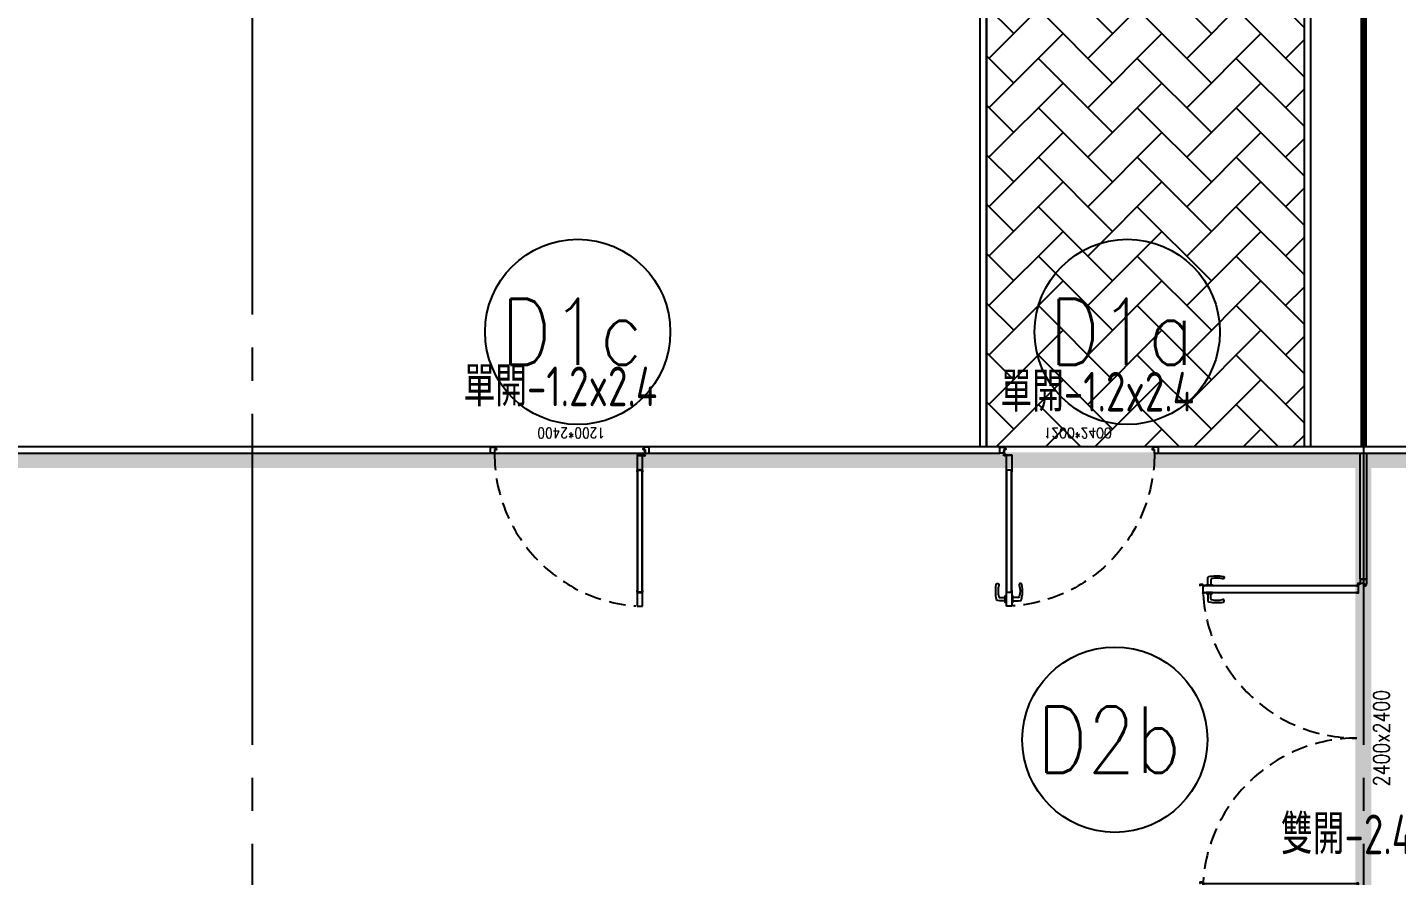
# Model space of a CAD drawing. Extents: x -960 to 27370, y -3283 to 11880.
# Drawn here: x 6670 to 7705, y 8311 to 8952 of the extents above; entities that cross this region are included whole.
import ezdxf
from ezdxf.enums import TextEntityAlignment as Align
from ezdxf.lldxf.tags import DXFTag

# ---------------------------------------------------------------- set-up
doc = ezdxf.new("R2010")
doc.units = 0
doc.header["$LTSCALE"] = 100
for name, pattern in [('188K-SM-03-F10-ARCH-PA-Y2257103$0$AP5A-SM-03-F20-ARCH-PA-Y2230801+Y2230803$0$ALL-PA-TXT-Y2221201$0$DASHED', [19.05, 12.7, -6.35]), ('188K-SM-03-F10-ARCH-PA-Y2257103$0$DASHED', [19.05, 12.7, -6.35]), ('X-S-FAB-L10$0$COL-CEN-LIN', [3.25, 2.5, -0.25, 0.25, -0.25])]:
    doc.linetypes.add(name, pattern=pattern)
for name, color, linetype in [('0-xref', 8, 'Continuous'), ('188K-SM-03-F10-ARCH-PA-Y2257103$0$K-0-Door-TXT', 53, 'Continuous'), ('188K-SM-03-F10-ARCH-PA-Y2257103$0$K-Divider-7.5', 230, 'Continuous'), ('188K-SM-03-F10-ARCH-PA-Y2257103$0$K-Door', 4, 'Continuous'), ('188K-SM-03-F10-ARCH-PA-Y2257103$0$K-P1S-2.5-單抗', 161, 'Continuous'), ('188K-SM-03-F10-ARCH-PA-Y2257103$0$K-P1S-4.2-單抗', 3, 'Continuous'), ('188K-SM-03-F10-ARCH-PA-Y2257103$0$K-P2D-4.2-雙抗', 30, 'Continuous'), ('188K-SM-03-F10-ARCH-PA-Y2257103$0$K-TXT', 7, 'Continuous'), ('188K-SM-03-F10-ARCH-PA-Y2257103$0$K-庫板天花-2.4', 151, 'Continuous'), ('188K-SM-03-F10-ARCH-PA-Y2257103$0$K-貼白鐵-1.5', 6, '188K-SM-03-F10-ARCH-PA-Y2257103$0$DASHED'), ('X-S-FAB-L10$0$0-DIM-TXT', 8, 'Continuous'), ('X-S-FAB-L10$0$BLOCK', 8, 'Continuous'), ('X-S-FAB-L10$0$CCL', 8, 'X-S-FAB-L10$0$COL-CEN-LIN')]:
    doc.layers.add(name, color=color, linetype=linetype)
doc.styles.add('188K-SM-03-F10-ARCH-PA-Y2257103$0$14P7-XFDP10$0$AA-TXT', font='simplex.shx', dxfattribs={"width": 0.8, "bigfont": 'chineset.shx'})
doc.styles.add('188K-SM-03-F10-ARCH-PA-Y2257103$0$AA-TXT', font='isocp.shx', dxfattribs={"width": 0.8, "bigfont": 'chineset.shx'})
doc.styles.add('188K-SM-03-F10-ARCH-PA-Y2257103$0$AP5A-SM-03-F20-ARCH-PA-Y2230801+Y2230803$0$ALL-PA-TXT-Y2221201$0$Standard', font='txt.shx', dxfattribs={"bigfont": 'chineset.shx'})
doc.styles.add('188K-SM-03-F10-ARCH-PA-Y2257103$0$Standard', font='txt.shx', dxfattribs={"bigfont": 'chineset.shx'})
doc.styles.add('X-S-FAB-L10$0$CHINA', font='simplex.shx', dxfattribs={"width": 0.75, "bigfont": 'chineset.shx'})
doc.styles.add('X-S-FAB-L10$0$Standard', font='', dxfattribs={"width": 0.8})
doc.styles.add('X-S-FAB-L10$0$TG_NOTE_TEXT', font='simplex.shx', dxfattribs={"width": 0.75, "bigfont": 'chineset.shx'})
doc.styles.get('X-S-FAB-L10$0$Standard').set_extended_font_data('Microsoft JhengHei')
tags = doc.linetypes.add('188K-SM-03-F10-ARCH-PA-Y2257103$0$S.P_LINE', pattern='A,12.7,-5.08,["S.P",188K-SM-03-F10-ARCH-PA-Y2257103$0$Standard,S=4,R=0,X=-2.54,Y=-1.27],-6.35', length=24.13).pattern_tags.tags
tags[6] = DXFTag(74, 10)

# ---------------------------------------------------------------- blocks, each defined once
blk = doc.blocks.new('X-S-FAB-L10$0$FAB2-L05')
at = {"layer": 'X-S-FAB-L10$0$CCL'}
for p, q in [((-19320, 11005), (-19320, 0)), ((-18480, 11005), (-18480, 0))]:
    blk.add_line(p, q, dxfattribs=at)
blk = doc.blocks.new('X-S-FAB-L10')
at = {"layer": 'X-S-FAB-L10$0$BLOCK'}
blk.add_blockref('X-S-FAB-L10$0$FAB2-L05', (26160, -720), dxfattribs=at)
at = {"style": 'X-S-FAB-L10$0$TG_NOTE_TEXT', "width": 0.5, "flags": 1}
for p in [(7463.301, 9020), (18268.251, 8649), (11197.77, 4800.167), (16485.801, 4800.167), (25420.27, 2635), (13360, 320.001, 0), (7463.301, -33.333)]:
    blk.add_attdef('WH', text='', height=20, dxfattribs=at).set_placement(p, align=Align.BOTTOM_LEFT)
at = {"width": 0.5}
for style, p in [('X-S-FAB-L10$0$TG_NOTE_TEXT', (7585, 9020)), ('X-S-FAB-L10$0$TG_NOTE_TEXT', (18389.95, 8649)), ('X-S-FAB-L10$0$TG_NOTE_TEXT', (11117.5, 4813.5)), ('X-S-FAB-L10$0$TG_NOTE_TEXT', (16607.5, 4813.5)), ('X-S-FAB-L10$0$TG_NOTE_TEXT', (25350, 2635)), ('X-S-FAB-L10$0$Standard', (13129.375, 325.001, 0)), ('X-S-FAB-L10$0$TG_NOTE_TEXT', (7585, -20))]:
    blk.add_attdef('DESC', text='', height=10, dxfattribs=dict(at, style=style)).set_placement(p, align=Align.BOTTOM_LEFT)
for tag, style, p in [('TYPE', 'X-S-FAB-L10$0$TG_NOTE_TEXT', (7619.286, 9020)), ('NO', 'X-S-FAB-L10$0$TG_NOTE_TEXT', (7650.095, 9020)), ('TYPE', 'X-S-FAB-L10$0$TG_NOTE_TEXT', (18424.236, 8649)), ('NO', 'X-S-FAB-L10$0$TG_NOTE_TEXT', (18455.045, 8649)), ('NO', 'X-S-FAB-L10$0$TG_NOTE_TEXT', (11088.595, 4813.5)), ('TYPE', 'X-S-FAB-L10$0$TG_NOTE_TEXT', (11151.786, 4813.5)), ('TYPE', 'X-S-FAB-L10$0$TG_NOTE_TEXT', (16641.786, 4813.5)), ('NO', 'X-S-FAB-L10$0$TG_NOTE_TEXT', (16672.595, 4813.5)), ('NO', 'X-S-FAB-L10$0$TG_NOTE_TEXT', (25313, 2635)), ('TYPE', 'X-S-FAB-L10$0$TG_NOTE_TEXT', (25350, 2635)), ('NO', 'X-S-FAB-L10$0$Standard', (13100, 320.001, 0)), ('TYPE', 'X-S-FAB-L10$0$Standard', (13129.375, 320.001, 0)), ('TYPE', 'X-S-FAB-L10$0$TG_NOTE_TEXT', (7619.286, -20)), ('NO', 'X-S-FAB-L10$0$TG_NOTE_TEXT', (7650.095, -20))]:
    blk.add_attdef(tag, text='', height=10, dxfattribs=dict(at, style=style)).set_placement(p, align=Align.BOTTOM_RIGHT)
at = {"style": 'X-S-FAB-L10$0$TG_NOTE_TEXT', "width": 0.5, "flags": 1}
for rotation, p in [(180, (43, 7480)), (180, (943, 7480)), (90, (24310, 3717.77)), (270, (17080, 1711.699))]:
    blk.add_attdef('WH', text='', height=20, rotation=rotation, dxfattribs=at).set_placement(p, align=Align.BOTTOM_LEFT)
at = {"width": 0.5}
for rotation, style, p in [(180, 'X-S-FAB-L10$0$Standard', (317.625, 7480)), (180, 'X-S-FAB-L10$0$Standard', (1217.625, 7480)), (90, 'X-S-FAB-L10$0$TG_NOTE_TEXT', (24310, 3647.5)), (270, 'X-S-FAB-L10$0$TG_NOTE_TEXT', (17080, 1605))]:
    blk.add_attdef('DESC', text='', height=10, rotation=rotation, dxfattribs=dict(at, style=style)).set_placement(p, align=Align.BOTTOM_LEFT)
for tag, rotation, style, p in [('TYPE', 180, 'X-S-FAB-L10$0$Standard', (317.625, 7480)), ('NO', 180, 'X-S-FAB-L10$0$Standard', (347, 7480)), ('TYPE', 180, 'X-S-FAB-L10$0$Standard', (1217.625, 7480)), ('NO', 180, 'X-S-FAB-L10$0$Standard', (1247, 7480)), ('TYPE', 90, 'X-S-FAB-L10$0$TG_NOTE_TEXT', (24310, 3647.5)), ('NO', 90, 'X-S-FAB-L10$0$TG_NOTE_TEXT', (24310, 3610.5)), ('TYPE', 270, 'X-S-FAB-L10$0$TG_NOTE_TEXT', (17080, 1605)), ('NO', 270, 'X-S-FAB-L10$0$TG_NOTE_TEXT', (17080, 1573))]:
    blk.add_attdef(tag, text='', height=10, rotation=rotation, dxfattribs=dict(at, style=style)).set_placement(p, align=Align.BOTTOM_RIGHT)
at = {"layer": 'X-S-FAB-L10$0$0-DIM-TXT', "style": 'X-S-FAB-L10$0$CHINA', "width": 0.75}
for p in [(667.414, 7855.1, -2689.4), (22627.353, 6728.814), (25644.722, 6728.814), (24778.787, 5569.051), (1118.252, 4980), (417.801, 4594.623), (23874.84, 4355), (22927.43, 4330.122), (23749.869, 3901.367), (417.801, 3765.236), (1118.252, 3730), (417.801, 3115.79), (536.882, 2227.832), (16908.994, 1782.652), (888.445, 880.466), (16977.43, 750), (18878.841, 750), (25641.221, 553.233), (21364.03, 526.894)]:
    blk.add_attdef('HIG', text='', height=80, dxfattribs=at).set_placement(p, align=Align.MIDDLE_LEFT)
blk = doc.blocks.new('188K-SM-03-F10-ARCH-PA-Y2257103$0$單開庫板門-1200x2400)圓型拉環鎖+輔助鎖)')
at = {"ltscale": 0.1}
for p, q in [((26008.6, -11403.6), (26004.5, -11403.6)), ((26004.5, -11403.6), (26004.5, -11414.1)), ((26008.6, -11414.1), (26008.6, -11403.6)), ((26004.5, -11414.1), (26004.5, -11415.3)), ((26004.5, -11414.1), (26008.6, -11414.1)), ((26004.5, -11415.4), (26004.6, -11415.5)), ((26008.6, -11414), (26004.6, -11414)), ((26004.6, -11414.3), (26004.6, -11414.2)), ((26004.6, -11415.3), (26004.6, -11414.5)), ((26004.7, -11414.1), (26006.5, -11414.1)), ((26005.1, -11414.4), (26004.7, -11414.4)), ((26004.7, -11414.5), (26005.1, -11414.5)), ((26004.7, -11414.5), (26004.7, -11506)), ((26004.7, -11506), (26004.7, -11414.5)), ((26004.7, -11414.5), (26004.7, -11414.5)), ((26004.7, -11415.4), (26004.7, -11415.3)), ((26005.2, -11414.4), (26005.2, -11414.4)), ((26006.5, -11414.1), (26006.6, -11414.1)), ((26006.6, -11414.1), (26006.6, -11414.1)), ((26006.6, -11414.1), (26008.4, -11414.1)), ((26008.4, -11414.4), (26008, -11414.4)), ((26008, -11414.4), (26008, -11414.4)), ((26008, -11414.5), (26008.4, -11414.5)), ((26008.4, -11506), (26008.4, -11414.5)), ((26008.4, -11414.5), (26008.4, -11414.5)), ((26008.4, -11414.5), (26008.4, -11506)), ((26008.4, -11415.3), (26008.4, -11415.4)), ((26008.5, -11414.2), (26008.5, -11414.3)), ((26008.5, -11414.5), (26008.5, -11415.3)), ((26008.5, -11415.5), (26008.6, -11415.4)), ((26008.6, -11415.3), (26008.6, -11414.1)), ((26008.6, -11506.4), (26004.5, -11506.4)), ((26004.5, -11506.4), (26004.5, -11518)), ((26004.7, -11506), (26004.7, -11506)), ((26008.4, -11506), (26008.4, -11506)), ((26008.6, -11518), (26008.6, -11506.4)), ((26002.5, -11519.1), (26000, -11519.1)), ((26002.9, -11518.5), (26002.6, -11518.5)), ((26002.6, -11518.5), (26002.6, -11521)), ((26002.6, -11521.9), (26002.6, -11519.3)), ((26002.9, -11521), (26002.9, -11518.5)), ((26008.3, -11517.5), (26003.6, -11517.5)), ((26003.6, -11517.5), (26003.6, -11517.7)), ((26003.6, -11517.7), (26008.3, -11517.7)), ((26004.5, -11518), (26008.6, -11518)), ((26008.3, -11517.7), (26008.3, -11517.5)), ((26116.3, -11521.9), (26116.3, -11519.3)), ((26116.5, -11519.1), (26119, -11519.1)), ((25999.5, -11519.7), (25999.5, -11523.2)), ((26000, -11523.7), (26002.4, -11523.7)), ((26002.4, -11523.7), (26004.1, -11522.6)), ((26002.6, -11521), (26002.9, -11521)), ((26003.4, -11521.9), (26002.6, -11521.9)), ((26003.3, -11522.2), (26003.3, -11522)), ((26003.3, -11522), (26003.4, -11522)), ((26004, -11522.2), (26003.3, -11522.2)), ((26004.1, -11521.9), (26003.9, -11521.9)), ((26003.9, -11522), (26004, -11522)), ((26004, -11522), (26004, -11522.2)), ((26004.2, -11522.4), (26004.2, -11521.9)), ((26114.8, -11521.9), (26115.1, -11521.9)), ((26114.8, -11522.4), (26114.8, -11521.9)), ((26114.9, -11522), (26114.9, -11522.2)), ((26115.1, -11522), (26114.9, -11522)), ((26114.9, -11522.2), (26115.7, -11522.2)), ((26116.6, -11523.7), (26114.9, -11522.6)), ((26115.5, -11521.9), (26116.3, -11521.9)), ((26115.7, -11522), (26115.5, -11522)), ((26115.7, -11522.2), (26115.7, -11522)), ((26119, -11523.7), (26116.6, -11523.7)), ((26119.5, -11519.7), (26119.5, -11523.2))]:
    blk.add_line(p, q, dxfattribs=at)
blk.add_lwpolyline([(26006.6, -11506.4), (26006.5, -11506.3), (26004.7, -11506.3, -0.414214), (26004.6, -11506.3), (26004.6, -11506.1, -0.414214), (26004.7, -11506.1), (26005.1, -11506.1, 0.414214), (26005.2, -11506.1), (26005.2, -11506, 0.414214), (26005.1, -11506), (26004.7, -11506, -0.414214), (26004.6, -11506), (26004.6, -11505.2, -0.414214), (26004.7, -11505.2), (26004.7, -11505.2, 0.414214), (26004.7, -11505.2), (26004.7, -11505, 0.72636), (26004.6, -11505), (26004.5, -11505.1, 0.158507), (26004.5, -11505.2), (26004.5, -11506.4, 0.414214), (26004.6, -11506.5), (26008.6, -11506.5, 0.414214), (26008.6, -11506.4), (26008.6, -11505.2, 0.158507), (26008.6, -11505.1), (26008.5, -11505, 0.72636), (26008.4, -11505), (26008.4, -11505.2, 0.414214), (26008.5, -11505.2, -0.414214), (26008.5, -11505.2), (26008.5, -11506, -0.414214), (26008.4, -11506), (26008, -11506, 0.414214), (26008, -11506), (26008, -11506.1, 0.414214), (26008, -11506.1), (26008.4, -11506.1, -0.414214), (26008.5, -11506.1), (26008.5, -11506.3, -0.414214), (26008.4, -11506.3), (26006.6, -11506.3)], format="xyb", close=True, dxfattribs=at)
for points in [[(25999.5, -11518.9), (25999.5, -11523.9)], [(26119.5, -11518.9), (26119.5, -11523.9)]]:
    blk.add_lwpolyline(points)
at = {"linetype": '188K-SM-03-F10-ARCH-PA-Y2257103$0$AP5A-SM-03-F20-ARCH-PA-Y2230801+Y2230803$0$ALL-PA-TXT-Y2221201$0$DASHED', "ltscale": 0.01}
blk.add_arc((26001.1, -11518.7), 115.3, 359.8531, 85.8135, dxfattribs=at)
at = {"ltscale": 0.1}
for centre, radius, start, end in [((26004.6, -11414.1), 0.0313, 90, 180), ((26004.6, -11415.3), 0.0313, 180, 216.0274), ((26004.7, -11414.2), 0.0313, 90, 180), ((26004.7, -11414.3), 0.0313, 180, 270), ((26004.7, -11414.5), 0.0313, 90, 180), ((26004.7, -11415.3), 0.0209, 180, 270), ((26004.7, -11415.4), 0.0313, 216.0274, 360), ((26004.7, -11415.3), 0.0209, 360, 90), ((26005.1, -11414.4), 0.0313, 270, 0), ((26005.1, -11414.4), 0.0313, 0, 90), ((26008, -11414.4), 0.0313, 90, 180), ((26008, -11414.4), 0.0313, 180, 270), ((26008.4, -11414.2), 0.0313, 360, 90), ((26008.4, -11414.3), 0.0313, 270, 0), ((26008.4, -11414.5), 0.0313, 0, 90), ((26008.5, -11415.3), 0.0209, 90, 180), ((26008.5, -11415.4), 0.0313, 180, 323.9726), ((26008.5, -11415.3), 0.0209, 270, 360), ((26008.6, -11414.1), 0.0313, 360, 90), ((26008.6, -11415.3), 0.0313, 323.9726, 360)]:
    blk.add_arc(centre, radius, start, end, dxfattribs=at)
for centre, major_axis, start_param, end_param in [((26000, -11519.7), (0.369, -0.369), 2.356194, 3.926991), ((26002.5, -11519.3), (0.111, -0.111), 7.068583, 8.63938), ((26116.5, -11519.3), (-0.111, -0.111), -2.356194, -0.785398), ((26119, -11519.7), (-0.369, -0.369), 2.356194, 3.926991), ((26000, -11523.2), (-0.369, -0.369), 5.497787, 7.068583), ((26003.4, -11521.9), (-0.0369, -0.0369), 0.785398, 3.926991), ((26003.9, -11521.9), (-0.0369, -0.0369), 3.926991, 7.068583), ((26004.1, -11521.9), (0.0369, -0.0369), 7.068583, 8.63938), ((26003.9, -11522.4), (0.221, -0.221), 6.162283, 7.068583), ((26114.8, -11521.9), (-0.0369, -0.0369), -2.356194, -0.785398), ((26115.1, -11522.4), (-0.221, -0.221), -0.785398, 0.120903), ((26115.1, -11521.9), (0.0369, -0.0369), -0.785398, 2.356194), ((26115.5, -11521.9), (0.0369, -0.0369), 2.356194, 5.497787), ((26119, -11523.2), (0.369, -0.369), -0.785398, 0.785398)]:
    blk.add_ellipse(centre, major_axis=major_axis, ratio=1, start_param=start_param, end_param=end_param, dxfattribs=at)
at = {"ltscale": 0.1, "extrusion": (0, 0, -1)}
blk.add_ellipse((26003.1, -11517.9), major_axis=(-0.516, 0.516), ratio=1, start_param=5.497787, end_param=11.780972, dxfattribs=at)
at = {"color": 8, "ltscale": 0.1, "style": '188K-SM-03-F10-ARCH-PA-Y2257103$0$AP5A-SM-03-F20-ARCH-PA-Y2230801+Y2230803$0$ALL-PA-TXT-Y2221201$0$Standard', "width": 0.85}
blk.add_text('1200*2400', height=8, dxfattribs=at).set_placement((26058.4, -11534.4), align=Align.MIDDLE_CENTER)
blk = doc.blocks.new('188K-SM-03-F10-ARCH-PA-Y2257103$0$雙開門-2400×2400')
for p, q in [((225.2, 117.7), (223.8, 117.6)), ((229.2, 117.7), (225.2, 117.7)), ((225.2, 115.5), (229.2, 115.5)), ((229.2, 119), (229.2, 114.1)), ((230, 119), (229.2, 119)), ((229.2, 114.1), (230, 114.1)), ((230, 114.1), (230, 119)), ((0, 2.5), (0, -2.5)), ((0, -1.9), (0, 1.9)), ((0.6, 2.5), (3, 2.5)), ((3, 2.5), (3, 0.2)), ((3, 0.2), (3, 0.2)), ((239.4, 2.5), (237, 2.5)), ((237, 2.5), (237, -0.2)), ((237, -0.2), (237, 0)), ((240, 2.5), (240, -2.5)), ((240, -1.9), (240, 1.9)), ((3, -2.5), (0.6, -2.5)), ((4.7, -1.9), (3, -2.5)), ((3.7, -0.6), (3.9, -0.6)), ((3.9, -0.6), (4, -0.6)), ((4.1, -0.7), (4, -0.7)), ((4, -0.7), (4, -1.5)), ((4, -1.5), (4.6, -1.5)), ((4.5, -0.2), (4.1, -0.2)), ((4.1, -0.7), (4.1, -0.7)), ((4.6, -0.7), (4.5, -0.7)), ((4.5, -0.7), (4.5, -0.7)), ((4.6, -0.6), (4.7, -0.6)), ((4.6, -1.5), (4.6, -0.7)), ((4.7, -0.6), (4.8, -0.6)), ((5, -0.8), (5, -1.5)), ((235, -0.8), (235, -1.5)), ((235.3, -0.6), (235.2, -0.6)), ((235.4, -0.6), (235.3, -0.6)), ((235.3, -1.9), (237, -2.5)), ((235.4, -1.5), (235.4, -0.7)), ((235.4, -0.7), (235.5, -0.7)), ((236, -1.5), (235.4, -1.5)), ((235.5, -0.2), (235.9, -0.2)), ((235.5, -0.7), (235.5, -0.7)), ((235.9, -0.7), (235.9, -0.7)), ((235.9, -0.7), (236, -0.7)), ((236.1, -0.6), (236, -0.6)), ((236, -0.7), (236, -1.5)), ((236.3, -0.6), (236.1, -0.6)), ((237, -2.5), (239.4, -2.5))]:
    blk.add_line(p, q)
for points in [[(10.9, 121.6), (10.9, 123.4), (10.9, 121.6), (4.3, 121.6), (4.3, 121.5), (4.7, 121.5), (4.7, 120.4, 0.414214), (4.8, 120.3), (5, 120.3), (5, 120.4), (4.9, 120.4), (4.9, 121.4), (5, 121.4), (5, 4.1), (4.9, 4.1), (4.9, 5.1), (5, 5.1), (5, 5.2), (4.8, 5.2, 0.414214), (4.7, 5.1), (4.7, 4, 0.414214), (4.8, 3.8), (10.2, 3.8, 0.414214), (10.3, 4), (10.3, 5.1, 0.414214), (10.2, 5.2), (10, 5.2), (10, 5.1), (10.1, 5.1), (10.1, 4.1), (10, 4.1), (10, 121.4), (10.1, 121.4), (10.1, 120.4), (10, 120.4), (10, 120.3), (10.2, 120.3, 0.414214), (10.3, 120.4), (10.3, 121.4), (11.1, 121.4, 0.414214), (11.1, 121.4), (11.1, 123.6, 0.414214), (11.1, 123.7), (10.3, 123.7), (10.3, 123.4), (10.9, 123.4)], [(235.9, 121.6), (235.9, 123.4), (235.9, 121.6), (229.3, 121.6), (229.3, 121.5), (229.7, 121.5), (229.7, 120.4, 0.414214), (229.8, 120.3), (230, 120.3), (230, 120.4), (229.9, 120.4), (229.9, 121.4), (230, 121.4), (230, 4.1), (229.9, 4.1), (229.9, 5.1), (230, 5.1), (230, 5.2), (229.8, 5.2, 0.414214), (229.7, 5.1), (229.7, 4, 0.414214), (229.8, 3.8), (235.2, 3.8, 0.414214), (235.3, 4), (235.3, 5.1, 0.414214), (235.2, 5.2), (235, 5.2), (235, 5.1), (235.1, 5.1), (235.1, 4.1), (235, 4.1), (235, 121.4), (235.1, 121.4), (235.1, 120.4), (235, 120.4), (235, 120.3), (235.2, 120.3, 0.414214), (235.3, 120.4), (235.3, 121.4), (236.1, 121.4, 0.414214), (236.1, 121.4), (236.1, 123.6, 0.414214), (236.1, 123.7), (235.3, 123.7), (235.3, 123.4), (235.9, 123.4)], [(235.8, 117.7), (239.8, 117.7), (241.2, 117.6, -0.327495), (242, 116.9, -0.089847), (242.2, 106.2, -1.144881), (240.3, 106.6, 0.137079), (240.3, 114.9, 0.349357), (239.8, 115.5), (235.8, 115.5)]]:
    blk.add_lwpolyline(points, format="xyb")
blk.add_lwpolyline([(235, 114.1), (235, 119), (235.8, 119), (235.8, 114.1)], close=True)
at = {"ltscale": 500}
for points in [[(3.3, 0.3), (3.3, 3.1), (3, 3.1), (3, 0.3)], [(8.5, 3.8), (4, 3.8), (4, 4.1), (8.5, 4.1)], [(231.5, 3.8), (236, 3.8), (236, 4.1), (231.5, 4.1)], [(236.7, -0.1), (236.7, 3.1), (237, 3.1), (237, -0.1)]]:
    blk.add_lwpolyline(points, close=True, dxfattribs=at)
at = {"linetype": '188K-SM-03-F10-ARCH-PA-Y2257103$0$DASHED', "ltscale": 0.01}
for centre, start, end in [((3.5, 5.1), 0, 85.9993), ((236.5, 5.1), 94.0007, 180)]:
    blk.add_arc(centre, 116.5, start, end, dxfattribs=at)
for centre, radius, start, end in [((0.6, 1.9), 0.598, 90, 180), ((3.9, 0.2), 0.855, 178.2453, 256.7344), ((236.3, 0), 0.659, 270, 360), ((239.4, 1.9), 0.598, 0, 90), ((0.6, -1.9), 0.598, 180, 270), ((4.3, -0.6), 0.427, 111.7868, 180), ((4, -0.7), 0.11, 360, 90), ((4.3, -0.6), 0.427, 0, 68.2132), ((4.6, -0.7), 0.11, 90, 180), ((4.5, -1.5), 0.5, 288.9704, 0), ((4.8, -0.8), 0.2, 0, 90), ((235.2, -0.8), 0.2, 90, 180), ((235.5, -1.5), 0.5, 180, 251.0296), ((235.7, -0.6), 0.427, 111.7868, 180), ((235.4, -0.7), 0.11, 360, 90), ((235.7, -0.6), 0.427, 0, 68.2132), ((236, -0.7), 0.11, 90, 180), ((239.4, -1.9), 0.598, 270, 360)]:
    blk.add_arc(centre, radius, start, end)
for centre, major_axis, start_param, end_param in [((252.5, 110.9), (-21.3, 21.3), 0.585307, 0.943734), ((223.9, 116.7), (0.624, 0.624), 0.866962, 2.13291), ((239.6, 110.8), (-10.9, 10.9), 0.51383, 1.058752), ((225.3, 114.9), (-0.417, 0.417), -0.669314, 0.675093), ((223.8, 106.3), (-0.707, 0.707), 0.872811, 4.284184)]:
    blk.add_ellipse(centre, major_axis=major_axis, ratio=1, start_param=start_param, end_param=end_param)
at = {"ltscale": 500, "extrusion": (0, 0, -1)}
blk.add_ellipse((3.5, 3.6), major_axis=(0.495, 0.495), ratio=1, start_param=3.926991, end_param=10.210176, dxfattribs=at)
at = {"ltscale": 500}
blk.add_ellipse((236.5, 3.6), major_axis=(-0.495, 0.495), ratio=1, start_param=3.926991, end_param=10.210176, dxfattribs=at)
at = {"color": 8, "style": '188K-SM-03-F10-ARCH-PA-Y2257103$0$14P7-XFDP10$0$AA-TXT', "width": 0.8}
blk.add_text('2400x2400', height=12, dxfattribs=at).set_placement((120, -13.5), align=Align.MIDDLE_CENTER)
blk = doc.blocks.new('188K-SM-03-F10-ARCH-PA-Y2257103$0$AP5A-SM-03-F20-ARCH-PA-Y2230801+Y2230803$0$把手GMT水平鎖')
blk.add_lwpolyline([(24.5, 8), (-24.5, 8), (-24.5, 0), (24.5, 0)], close=True)
blk.add_lwpolyline([(-11, 0), (-11, -40), (-10.4, -53.9, 0.327495), (-3.6, -61.8, 0.089847), (103.8, -64, 1.144881), (99.4, -44.7, -0.137079), (16.2, -44.7, -0.349357), (11, -39.6), (11, 0)], format="xyb")
blk = doc.blocks.new('188K-SM-03-F10-ARCH-PA-Y2257103$0$單開庫板門-1200x2400(水平把手)')
at = {"ltscale": 0.1}
for p, q in [((26008.6, -11403.6), (26004.5, -11403.6)), ((26004.5, -11403.6), (26004.5, -11414.1)), ((26008.6, -11414.1), (26008.6, -11403.6)), ((26004.5, -11414.1), (26004.5, -11415.3)), ((26004.5, -11414.1), (26008.6, -11414.1)), ((26004.5, -11415.4), (26004.6, -11415.5)), ((26008.6, -11414), (26004.6, -11414)), ((26004.6, -11414.3), (26004.6, -11414.2)), ((26004.6, -11415.3), (26004.6, -11414.5)), ((26004.7, -11414.1), (26006.5, -11414.1)), ((26005.1, -11414.4), (26004.7, -11414.4)), ((26004.7, -11414.5), (26005.1, -11414.5)), ((26004.7, -11414.5), (26004.7, -11506)), ((26004.7, -11506), (26004.7, -11414.5)), ((26004.7, -11414.5), (26004.7, -11414.5)), ((26004.7, -11415.4), (26004.7, -11415.3)), ((26005.2, -11414.4), (26005.2, -11414.4)), ((26006.5, -11414.1), (26006.6, -11414.1)), ((26006.6, -11414.1), (26006.6, -11414.1)), ((26006.6, -11414.1), (26008.4, -11414.1)), ((26008.4, -11414.4), (26008, -11414.4)), ((26008, -11414.4), (26008, -11414.4)), ((26008, -11414.5), (26008.4, -11414.5)), ((26008.4, -11506), (26008.4, -11414.5)), ((26008.4, -11414.5), (26008.4, -11414.5)), ((26008.4, -11414.5), (26008.4, -11506)), ((26008.4, -11415.3), (26008.4, -11415.4)), ((26008.5, -11414.2), (26008.5, -11414.3)), ((26008.5, -11414.5), (26008.5, -11415.3)), ((26008.5, -11415.5), (26008.6, -11415.4)), ((26008.6, -11415.3), (26008.6, -11414.1)), ((26008.6, -11506.4), (26004.5, -11506.4)), ((26004.5, -11506.4), (26004.5, -11518)), ((26004.7, -11506), (26004.7, -11506)), ((26008.4, -11506), (26008.4, -11506)), ((26008.6, -11518), (26008.6, -11506.4)), ((26002.5, -11519.1), (26000, -11519.1)), ((26002.9, -11518.5), (26002.6, -11518.5)), ((26002.6, -11518.5), (26002.6, -11521)), ((26002.6, -11521.9), (26002.6, -11519.3)), ((26002.9, -11521), (26002.9, -11518.5)), ((26008.3, -11517.5), (26003.6, -11517.5)), ((26003.6, -11517.5), (26003.6, -11517.7)), ((26003.6, -11517.7), (26008.3, -11517.7)), ((26004.5, -11518), (26008.6, -11518)), ((26008.3, -11517.7), (26008.3, -11517.5)), ((26116.3, -11521.9), (26116.3, -11519.3)), ((26116.5, -11519.1), (26119, -11519.1)), ((25999.5, -11519.7), (25999.5, -11523.2)), ((26000, -11523.7), (26002.4, -11523.7)), ((26002.4, -11523.7), (26004.1, -11522.6)), ((26002.6, -11521), (26002.9, -11521)), ((26003.4, -11521.9), (26002.6, -11521.9)), ((26003.3, -11522.2), (26003.3, -11522)), ((26003.3, -11522), (26003.4, -11522)), ((26004, -11522.2), (26003.3, -11522.2)), ((26004.1, -11521.9), (26003.9, -11521.9)), ((26003.9, -11522), (26004, -11522)), ((26004, -11522), (26004, -11522.2)), ((26004.2, -11522.4), (26004.2, -11521.9)), ((26114.8, -11521.9), (26115.1, -11521.9)), ((26114.8, -11522.4), (26114.8, -11521.9)), ((26114.9, -11522), (26114.9, -11522.2)), ((26115.1, -11522), (26114.9, -11522)), ((26114.9, -11522.2), (26115.7, -11522.2)), ((26116.6, -11523.7), (26114.9, -11522.6)), ((26115.5, -11521.9), (26116.3, -11521.9)), ((26115.7, -11522), (26115.5, -11522)), ((26115.7, -11522.2), (26115.7, -11522)), ((26119, -11523.7), (26116.6, -11523.7)), ((26119.5, -11519.7), (26119.5, -11523.2))]:
    blk.add_line(p, q, dxfattribs=at)
blk.add_lwpolyline([(26006.6, -11506.4), (26006.5, -11506.3), (26004.7, -11506.3, -0.414214), (26004.6, -11506.3), (26004.6, -11506.1, -0.414214), (26004.7, -11506.1), (26005.1, -11506.1, 0.414214), (26005.2, -11506.1), (26005.2, -11506, 0.414214), (26005.1, -11506), (26004.7, -11506, -0.414214), (26004.6, -11506), (26004.6, -11505.2, -0.414214), (26004.7, -11505.2), (26004.7, -11505.2, 0.414214), (26004.7, -11505.2), (26004.7, -11505, 0.72636), (26004.6, -11505), (26004.5, -11505.1, 0.158507), (26004.5, -11505.2), (26004.5, -11506.4, 0.414214), (26004.6, -11506.5), (26008.6, -11506.5, 0.414214), (26008.6, -11506.4), (26008.6, -11505.2, 0.158507), (26008.6, -11505.1), (26008.5, -11505, 0.72636), (26008.4, -11505), (26008.4, -11505.2, 0.414214), (26008.5, -11505.2, -0.414214), (26008.5, -11505.2), (26008.5, -11506, -0.414214), (26008.4, -11506), (26008, -11506, 0.414214), (26008, -11506), (26008, -11506.1, 0.414214), (26008, -11506.1), (26008.4, -11506.1, -0.414214), (26008.5, -11506.1), (26008.5, -11506.3, -0.414214), (26008.4, -11506.3), (26006.6, -11506.3)], format="xyb", close=True, dxfattribs=at)
for points in [[(25999.5, -11518.9), (25999.5, -11523.9)], [(26119.5, -11518.9), (26119.5, -11523.9)]]:
    blk.add_lwpolyline(points)
at = {"linetype": '188K-SM-03-F10-ARCH-PA-Y2257103$0$AP5A-SM-03-F20-ARCH-PA-Y2230801+Y2230803$0$ALL-PA-TXT-Y2221201$0$DASHED', "ltscale": 0.01}
blk.add_arc((26001.1, -11518.7), 115.3, 359.8531, 85.8135, dxfattribs=at)
at = {"ltscale": 0.1}
for centre, radius, start, end in [((26004.6, -11414.1), 0.0313, 90, 180), ((26004.6, -11415.3), 0.0313, 180, 216.0274), ((26004.7, -11414.2), 0.0313, 90, 180), ((26004.7, -11414.3), 0.0313, 180, 270), ((26004.7, -11414.5), 0.0313, 90, 180), ((26004.7, -11415.3), 0.0209, 180, 270), ((26004.7, -11415.4), 0.0313, 216.0274, 360), ((26004.7, -11415.3), 0.0209, 360, 90), ((26005.1, -11414.4), 0.0313, 270, 0), ((26005.1, -11414.4), 0.0313, 0, 90), ((26008, -11414.4), 0.0313, 90, 180), ((26008, -11414.4), 0.0313, 180, 270), ((26008.4, -11414.2), 0.0313, 360, 90), ((26008.4, -11414.3), 0.0313, 270, 0), ((26008.4, -11414.5), 0.0313, 0, 90), ((26008.5, -11415.3), 0.0209, 90, 180), ((26008.5, -11415.4), 0.0313, 180, 323.9726), ((26008.5, -11415.3), 0.0209, 270, 360), ((26008.6, -11414.1), 0.0313, 360, 90), ((26008.6, -11415.3), 0.0313, 323.9726, 360)]:
    blk.add_arc(centre, radius, start, end, dxfattribs=at)
for centre, major_axis, start_param, end_param in [((26000, -11519.7), (0.369, -0.369), 2.356194, 3.926991), ((26002.5, -11519.3), (0.111, -0.111), 7.068583, 8.63938), ((26116.5, -11519.3), (-0.111, -0.111), -2.356194, -0.785398), ((26119, -11519.7), (-0.369, -0.369), 2.356194, 3.926991), ((26000, -11523.2), (-0.369, -0.369), 5.497787, 7.068583), ((26003.4, -11521.9), (-0.0369, -0.0369), 0.785398, 3.926991), ((26003.9, -11521.9), (-0.0369, -0.0369), 3.926991, 7.068583), ((26004.1, -11521.9), (0.0369, -0.0369), 7.068583, 8.63938), ((26003.9, -11522.4), (0.221, -0.221), 6.162283, 7.068583), ((26114.8, -11521.9), (-0.0369, -0.0369), -2.356194, -0.785398), ((26115.1, -11522.4), (-0.221, -0.221), -0.785398, 0.120903), ((26115.1, -11521.9), (0.0369, -0.0369), -0.785398, 2.356194), ((26115.5, -11521.9), (0.0369, -0.0369), 2.356194, 5.497787), ((26119, -11523.2), (0.369, -0.369), -0.785398, 0.785398)]:
    blk.add_ellipse(centre, major_axis=major_axis, ratio=1, start_param=start_param, end_param=end_param, dxfattribs=at)
at = {"ltscale": 0.1, "extrusion": (0, 0, -1)}
blk.add_ellipse((26003.1, -11517.9), major_axis=(-0.516, 0.516), ratio=1, start_param=5.497787, end_param=11.780972, dxfattribs=at)
at = {"ltscale": 5}
for p, xscale, yscale, zscale, rotation in [((26003.6, -11408.9), 0.1058823529319317, 0.1058823529319317, 0.1058823529319317, 270), ((26009.5, -11408.9), -0.1058823529319317, 0.1058823529396357, 0.1058823529411765, 90)]:
    blk.add_blockref('188K-SM-03-F10-ARCH-PA-Y2257103$0$AP5A-SM-03-F20-ARCH-PA-Y2230801+Y2230803$0$把手GMT水平鎖', p, dxfattribs=dict(at, xscale=xscale, yscale=yscale, zscale=zscale, rotation=rotation))
at = {"color": 8, "ltscale": 0.1, "style": '188K-SM-03-F10-ARCH-PA-Y2257103$0$AP5A-SM-03-F20-ARCH-PA-Y2230801+Y2230803$0$ALL-PA-TXT-Y2221201$0$Standard', "width": 0.85}
blk.add_text('1200*2400', height=8, dxfattribs=at).set_placement((26058.4, -11534.4), align=Align.MIDDLE_CENTER)
blk = doc.blocks.new('188K-SM-03-F10-ARCH-PA-Y2257103')
at = {"layer": '188K-SM-03-F10-ARCH-PA-Y2257103$0$K-庫板天花-2.4'}
h = blk.add_hatch(dxfattribs=at)
h.set_pattern_fill('AR-HBONE', color=256, scale=0.26)
h.paths.add_polyline_path([(7395, 9025), (7635, 9025), (7635, 8635), (7395, 8635)])
at = {"layer": '188K-SM-03-F10-ARCH-PA-Y2257103$0$K-Divider-7.5', "const_width": 5, "elevation": 0}
blk.add_lwpolyline([(7680, 8635), (7680, 8965)], dxfattribs=at)
at = {"layer": '188K-SM-03-F10-ARCH-PA-Y2257103$0$K-P1S-2.5-單抗'}
for p, q in [((7390, 9007.5, 0), (7390, 8635, 0)), ((7395, 9007.5, 0), (7395, 8635, 0)), ((7635, 9007.5, 0), (7635, 8635, 0)), ((7640, 9007.5, 0), (7640, 8635, 0))]:
    blk.add_line(p, q, dxfattribs=at)
at = {"layer": '188K-SM-03-F10-ARCH-PA-Y2257103$0$K-P1S-4.2-單抗'}
for p, q in [((7405, 8635, 0), (1780, 8635, 0)), ((15195, 8635, 0), (7525, 8635, 0)), ((7405, 8630, 0), (1780, 8630, 0)), ((15195, 8630, 0), (7525, 8630, 0))]:
    blk.add_line(p, q, dxfattribs=at)
at = {"layer": '188K-SM-03-F10-ARCH-PA-Y2257103$0$K-P2D-4.2-雙抗'}
for p, q in [((7677.5, 8535), (7677.5, 8630)), ((7677.5, 8535), (7677.5, 8630)), ((7677.5, 8535), (7677.5, 8630)), ((7682.5, 8535), (7682.5, 8630)), ((7682.5, 8535), (7682.5, 8630)), ((7682.5, 8535), (7682.5, 8630))]:
    blk.add_line(p, q, dxfattribs=at)
at = {"layer": '188K-SM-03-F10-ARCH-PA-Y2257103$0$K-TXT'}
for centre in [(7086, 8721.9, 0), (7501.4, 8721.9, 0), (7492, 8413.8, 0)]:
    blk.add_circle(centre, 70, dxfattribs=at)
at = {"layer": '188K-SM-03-F10-ARCH-PA-Y2257103$0$K-庫板天花-2.4', "elevation": 0}
blk.add_lwpolyline([(7395, 9025), (7635, 9025), (7635, 8635), (7395, 8635), (7395, 9025)], dxfattribs=at)
at = {"layer": '188K-SM-03-F10-ARCH-PA-Y2257103$0$K-貼白鐵-1.5', "linetype": '188K-SM-03-F10-ARCH-PA-Y2257103$0$S.P_LINE', "ltscale": 0.09, "const_width": 12, "elevation": 0}
for points in [[(7679.9, 8285), (7679.9, 8630)], [(1780, 8625), (2586.8, 8625), (2586.8, 8540), (2686.8, 8540), (2686.8, 8625), (3430, 8625), (3430, 8540), (3530, 8540), (3530, 8625), (4270, 8625), (4270, 8540), (4370, 8540), (4370, 8625), (17575, 8625), (17575, 8609), (18917.5, 8609), (18917.5, 8575), (19320, 8575)]]:
    blk.add_lwpolyline(points, dxfattribs=at)
at = {"layer": '188K-SM-03-F10-ARCH-PA-Y2257103$0$K-Door'}
for name, p, rotation in [('188K-SM-03-F10-ARCH-PA-Y2257103$0$單開庫板門-1200x2400)圓型拉環鎖+輔助鎖)', (33139.5, -2888.9), 180), ('188K-SM-03-F10-ARCH-PA-Y2257103$0$雙開門-2400×2400', (7680, 8295), 89.99999999999999)]:
    blk.add_blockref(name, p, dxfattribs=dict(at, rotation=rotation))
at = {"layer": '188K-SM-03-F10-ARCH-PA-Y2257103$0$K-Door', "xscale": -1, "rotation": 180}
blk.add_blockref('188K-SM-03-F10-ARCH-PA-Y2257103$0$單開庫板門-1200x2400(水平把手)', (-18594.5, -2888.9, 0), dxfattribs=at)
at = {"layer": '188K-SM-03-F10-ARCH-PA-Y2257103$0$K-0-Door-TXT', "style": '188K-SM-03-F10-ARCH-PA-Y2257103$0$AA-TXT', "width": 0.8}
for s, p in [('單開-1.2x2.4', (7072.9, 8680.7, 0)), ('單開-1.2x2.4', (7478.7, 8676.7, 0)), ('雙開-2.4x2.4', (7693.5, 8342.3))]:
    blk.add_text(s, height=30, dxfattribs=at).set_placement(p, align=Align.MIDDLE_CENTER)
at = {"layer": '188K-SM-03-F10-ARCH-PA-Y2257103$0$K-TXT', "style": '188K-SM-03-F10-ARCH-PA-Y2257103$0$Standard', "width": 0.85}
for s, p in [('D1c', (7081.6, 8721.9, 0)), ('D1a', (7497, 8721.9, 0)), ('D2b', (7487.6, 8413.8, 0))]:
    blk.add_text(s, height=50, dxfattribs=at).set_placement(p, align=Align.MIDDLE)

msp = doc.modelspace()

# ---------------------------------------------------------------- block references
at = {"layer": '0-xref'}
for name in ['X-S-FAB-L10', '188K-SM-03-F10-ARCH-PA-Y2257103']:
    msp.add_blockref(name, (0, 0), dxfattribs=at)

doc.saveas('drawing.dxf')
